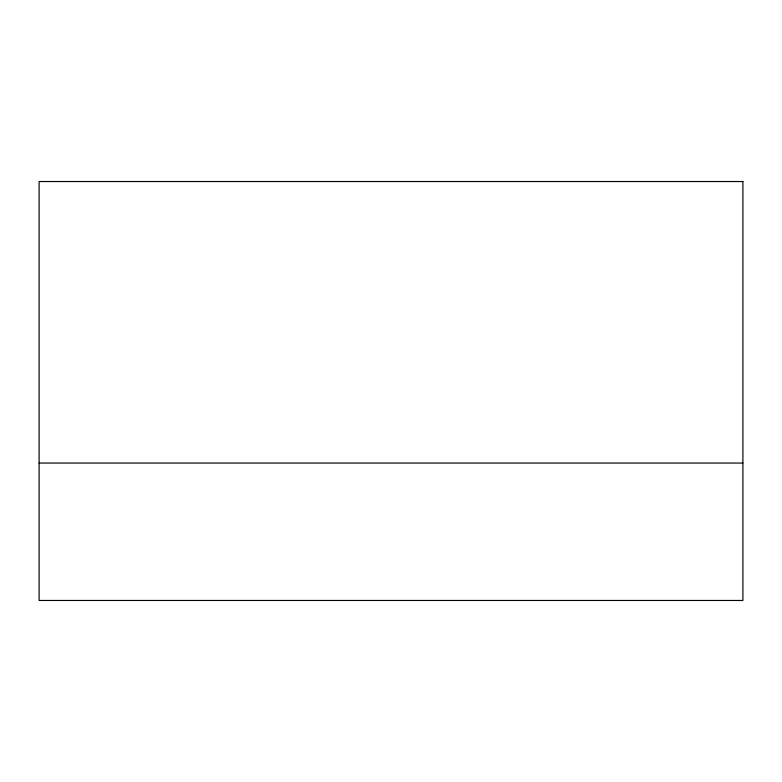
<?xml version="1.0" encoding="UTF-8"?>
<svg xmlns="http://www.w3.org/2000/svg" width="782" height="782" viewBox="0 0 782 782"><rect width="100%" height="100%" fill="white"/><g stroke="black" fill="none" stroke-linecap="round" stroke-linejoin="round"><path stroke-width="1.17" d="M39.1 463.052L742.9 463.052M742.9 181.532L39.1 181.532L39.1 600.468L742.9 600.468L742.9 181.532"/></g></svg>
